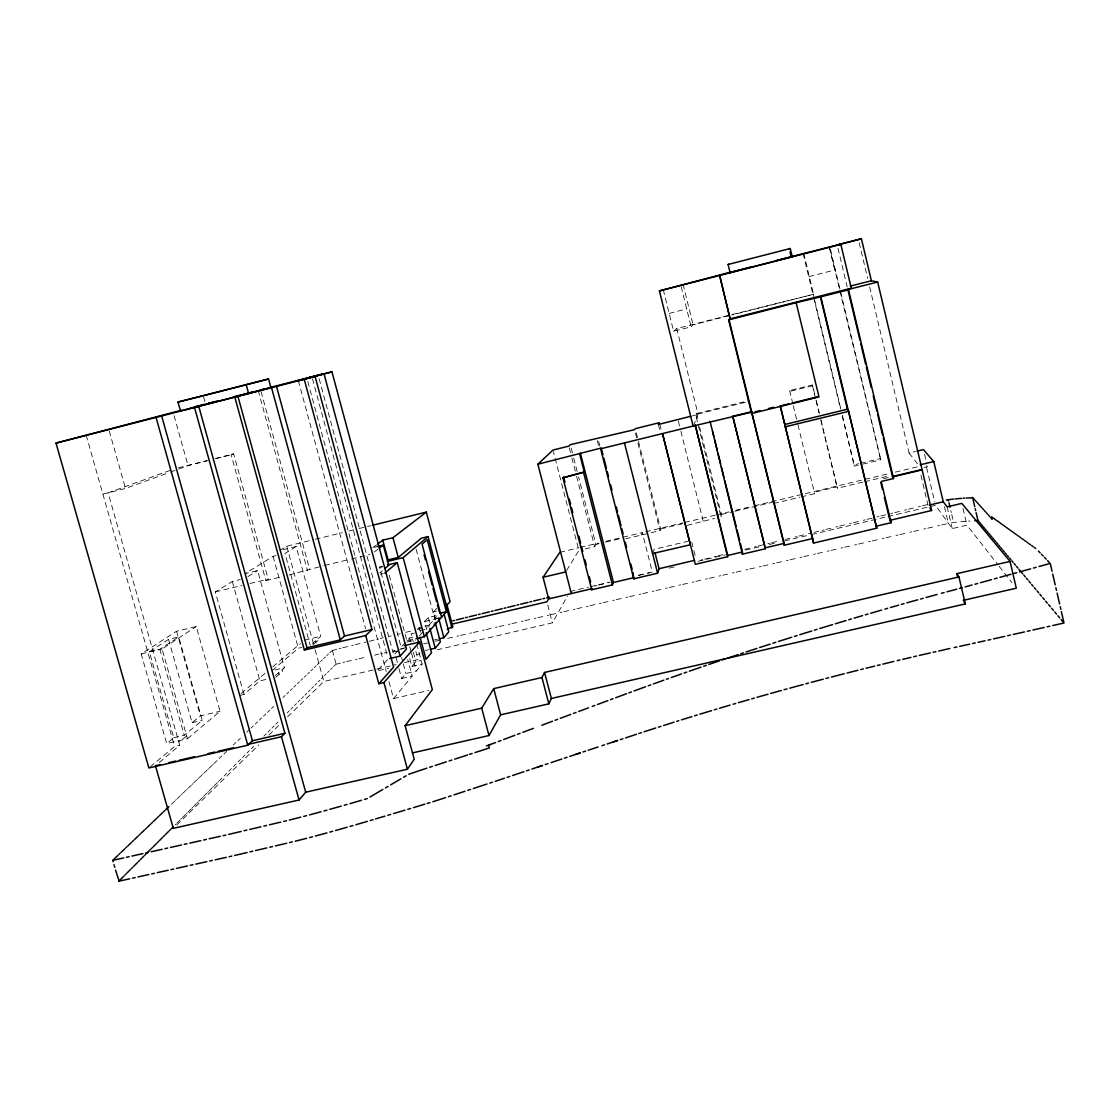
<?xml version="1.0" encoding="UTF-8"?>
<svg xmlns="http://www.w3.org/2000/svg" width="1120" height="1120" viewBox="0 0 1120 1120"><rect width="100%" height="100%" fill="white"/><g stroke="black" fill="none" stroke-linecap="round" stroke-linejoin="round"><path stroke-width="0.75" stroke-dasharray="5 3.75" d="M721.042 516.852L721.392 514.472L698.796 423.696M687.106 525.378L714.616 518.392M652.624 553.532L654.122 549.318L687.96 541.282M625.618 538.818L660.058 530.586L660.632 528.99L636.118 431.998M693.434 425.978L698.012 414.008L676.746 328.538L730.632 314.888M720.622 515.158L695.702 415.058L696.276 413.602L748.664 400.68M641.242 535.08L642.292 532.602L605.29 541.45M437.052 649.824L552.37 622.846L567.504 595.994M585.186 548.926L594.65 546.658L595.91 544.46L578.55 476.812M566.594 570.486L578.872 550.438L553.434 451.696M388.99 681.716L393.554 698.586L412.188 676.06L407.75 659.61M398.986 668.654L401.632 678.51L405.902 673.484L416.318 671.062L422.128 664.034L417.41 646.45M409.738 658.434L411.88 666.428L415.898 661.682L420.966 660.492M419.678 635.614L425.278 629.356L418.628 630.924M429.044 625.156L434.336 619.248M416.108 549.108L434.714 618.814L437.892 615.272L428.288 617.54L424.62 621.544L426.79 629.636M398.244 650.314L394.996 653.856L398.538 667.002M405.44 642.474L401.1 647.192L379.484 566.902L382.704 566.132M389.298 575.288L406.924 640.836L409.528 637.994L417.984 636.006M417.228 629.594L419.174 627.48L435.988 623.518M435.554 619.794L433.454 611.912L436.744 608.314M378.154 669.76L388.178 658.896M319.13 378.742L392.924 652.162L396.34 648.466M663.25 289.618L673.61 331.254L691.124 326.83L693.098 324.8L729.918 315.476M175.182 824.838L175.994 824.012M176.82 823.2L180.068 819.952M180.88 819.14L181.692 818.328M182.49 817.53L185.682 814.338M186.466 813.554L187.264 812.77M188.048 811.972L191.17 808.85M191.94 808.08L192.724 807.31M193.494 806.54L196.56 803.474M197.316 802.704L198.072 801.948M198.828 801.192L201.838 798.196M202.58 797.454L203.322 796.698M204.064 795.956L207.004 793.016M207.746 792.288L208.474 791.56M209.202 790.832L212.086 787.948M212.8 787.22L213.514 786.506M214.228 785.792L217.07 782.964M217.77 782.264L218.47 781.564M219.17 780.864L221.956 778.078M224.028 776.006L226.758 773.276M228.774 771.26L231.462 768.572M233.45 766.584L236.082 763.952M238.042 762.006L240.618 759.416M242.536 757.498L245.07 754.964M246.96 753.074L249.452 750.582M251.3 748.734L253.75 746.284M263.886 736.162L266.21 733.838M267.932 732.116L270.214 729.834M271.922 728.126L274.162 725.886M275.828 724.22L278.04 722.008M287.182 712.866L289.282 710.766M290.85 709.212L292.922 707.14M294.448 705.6L296.492 703.57M298.004 702.058L299.992 700.056M301.49 698.572L303.45 696.598M304.92 695.142L306.852 693.196M308.294 691.754L310.212 689.85M311.626 688.436L313.502 686.56M314.902 685.16L316.75 683.312M318.136 681.94L319.956 680.12M321.3 678.762L323.106 676.97M324.436 675.626L326.2 673.862M327.516 672.546L329.252 670.81M330.554 669.508L332.276 667.8M333.55 666.526L335.23 664.832M335.664 664.412L341.096 662.844M176.722 825.034L258.874 744.87M268.87 735.126L280.112 724.15M287.602 716.842L323.834 681.492L396.158 664.608M171.416 804.244L174.706 801.094M175.518 800.31L176.33 799.526M177.142 798.756L180.362 795.676M181.16 794.906L181.958 794.15M182.756 793.38L185.92 790.356M186.704 789.614L187.488 788.872M188.258 788.116L191.352 785.162M192.122 784.42L192.892 783.692M193.662 782.964L196.7 780.052M197.442 779.338L198.198 778.61M198.954 777.896L201.922 775.054M202.664 774.34L203.406 773.64M204.134 772.94L207.06 770.14M207.788 769.44L208.502 768.754M209.23 768.068L212.086 765.324M212.8 764.638L213.514 763.966M214.214 763.294L217.028 760.606M219.114 758.604L221.872 755.958M223.93 753.998L226.632 751.408M233.282 745.052L235.886 742.56M237.832 740.698L240.394 738.248M246.694 732.228L249.158 729.862M251.006 728.098L253.428 725.774M255.234 724.052L257.628 721.77M259.406 720.062L261.744 717.822M263.494 716.156L265.804 713.944M267.512 712.306L269.78 710.136M271.474 708.526L273.7 706.384M282.94 697.55L285.068 695.52M286.65 694.008L288.736 692.006M290.29 690.522L292.334 688.562M293.86 687.106L295.89 685.174M297.388 683.732L299.376 681.828M300.86 680.414L302.82 678.538M304.276 677.138L306.208 675.304M307.636 673.932L309.54 672.112M310.94 670.768L312.816 668.976M314.202 667.646L316.05 665.882M317.408 664.58L319.228 662.844M320.572 661.556L322.364 659.848M323.694 658.574L325.444 656.894M326.76 655.634L328.496 653.982M329.784 652.75L331.492 651.112M331.912 650.706L337.386 649.068M275.716 677.32L282.506 671.412L282.058 669.816M314.174 643.874L318.976 639.688L318.57 638.218M673.61 331.254L676.746 328.538M275.268 675.696L284.466 667.73L257.614 570.57L245.042 573.622L273.098 556.36L276.066 555.632M283.024 549.696L296.17 546.49L320.754 636.314L312.788 643.216L313.194 644.728M239.876 695.394L243.95 694.442L259.938 680.862L267.96 678.986M271.936 670.684L298.382 648.228L301.77 647.416M159.278 762.482L179.732 745.248L108.108 492.814L173.418 469.224M187.474 738.724L220.052 711.27L196.252 626.542L176.554 631.26L141.218 653.954L166.698 743.54L187.474 738.724L162.064 648.97L196.252 626.542M241.15 693.49L266.182 672.392M272.776 666.848L300.44 643.524M150.164 766.878L174.58 746.438L179.732 745.248M186.718 736.022L179.144 741.804M173.768 737.744L184.24 735.308L202.244 720.328L178.724 636.902L168.532 639.352L149.352 651.756L173.768 737.744L166.698 743.54M379.778 572.824L382.34 570.696M168.532 639.352L192.094 722.694L200.41 715.848L220.052 711.27M374.178 552.076L378.084 549.08M372.848 547.624L376.572 544.824M289.17 574.98L322.994 565.838M233.632 453.866L231.14 454.79L265.874 580.622L268.184 579.11L233.632 453.866L215.222 458.5M149.352 651.756L159.852 649.25L178.724 636.902M247.94 576.618L257.614 570.57M296.17 546.49L284.998 553.462L310.254 645.414M243.95 694.442L215.334 591.906L232.302 581.462L240.352 579.516M279.734 550.494L286.72 546.224L313.628 539.658M102.9 494.13L125.51 488.446L168.798 472.668M170.394 472.08L188.034 465.654L207.928 460.642M808.962 276.598L835.352 269.892M669.172 313.404L686.7 308.938M732.312 314.468L813.596 294.294L731.598 315.056M178.388 467.782L206.85 460.614M216.216 458.556L231.14 454.79M812.658 385.742L789.81 391.37L789.614 390.586L812.322 384.972L814.688 394.142M698.012 414.008L746.928 401.954M692.482 415.856L695.702 415.058M315.308 539.238L342.216 532.672M348.95 531.02L357.35 528.976M359.044 528.556L365.764 526.918M367.444 526.512L370.818 525.686M339.164 648.634L340.956 648.186M342.734 647.752L349.888 646.002M351.68 645.568L353.472 645.134M355.264 644.686L362.418 642.936M364.224 642.502L366.016 642.054M369.236 641.27L374.99 639.856M376.782 639.422L378.588 638.974M380.38 638.54L383.264 637.84M389.382 636.342L391.188 635.894M397.32 634.396L400.204 633.682M405.622 632.366L412.86 630.588M418.292 629.258L422.632 628.194M427.35 627.046L429.17 626.598M594.986 585.998L596.862 585.536M598.738 585.088L606.228 583.254M608.104 582.792L609.98 582.33M638.19 575.428L645.722 573.58M647.612 573.118L649.502 572.656M700.742 560.112L702.646 559.65M704.564 559.174L712.194 557.312M714.098 556.836L716.016 556.374M717.934 555.898L725.578 554.036M744.758 549.332L752.458 547.456M754.376 546.98L756.308 546.504M758.226 546.042L764.4 544.53M767.872 543.676L769.804 543.2M771.736 542.738L779.464 540.834M785.26 539.42L793.002 537.516M794.948 537.054L796.88 536.578M798.826 536.102L806.596 534.198M808.528 533.722L810.474 533.246M813.974 532.392L820.204 530.866M822.15 530.39L824.096 529.914M826.056 529.438L833.854 527.52M835.814 527.044L837.76 526.568M839.72 526.092L847.532 524.174M849.492 523.698L851.452 523.208M853.412 522.732L861.252 520.814M863.212 520.338L865.172 519.848M867.132 519.372L875 517.454M876.96 516.964L878.934 516.488M880.894 515.998L888.776 514.08M890.75 513.59L892.724 513.114M894.698 512.624L902.594 510.692M904.568 510.216L906.542 509.726M908.53 509.236L916.44 507.304M918.428 506.814L920.402 506.338M922.39 505.848L928.732 504.294M374.332 547.26L377.328 546.532M215.334 591.906L241.766 585.508M250.026 583.506L268.184 579.11M324.674 565.432L349.804 559.342M351.484 558.936L369.908 554.47M265.874 580.622L280.854 576.996M379.792 567.518L382.774 566.79M380.24 574.224L383.278 573.496M842.184 415.842L853.986 464.898L858.872 463.722M860.496 463.33L880.026 458.64L880.768 459.83L861.112 464.548M853.986 464.898L854.56 466.13L859.474 464.954M869.652 286.832L909.104 453.04L915.474 451.5M559.874 552.3L578.368 547.876M580.062 547.47L598.556 543.046M645.68 531.79L683.046 522.858M684.754 522.452L715.316 515.144M717.024 514.738L728.91 511.896M735.7 510.272L752.682 506.212M754.39 505.806L888.566 473.746M895.356 472.122L919.142 466.438M595.91 544.46L599.13 543.69M605.57 542.15L621.67 538.3M660.632 528.99L683.074 523.628M721.392 514.472L733.166 511.658M734.86 511.252L773.57 502.012M862.932 482.132L837.452 488.222L836.976 486.864L814.352 492.268L814.688 493.654L801.57 496.79M141.218 653.954L162.064 648.97M773.668 503.454L799.918 497.182M864.626 481.726L890.106 475.65M924.084 467.53L927.486 466.718L925.932 464.814L934.71 501.914M883.456 478.688L890.134 477.092M304.388 640.206L320.754 636.314M433.454 611.912L436.604 611.156M434.714 618.814L440.188 617.526M424.62 621.544L439.81 617.946M570.024 591.514L588.49 587.16M590.17 586.754L608.65 582.4M638.876 575.274L652.316 572.096L642.292 532.602M669.27 568.092L674.352 566.902M698.096 561.302L704.872 559.692M706.58 559.3L725.228 554.89M745.57 550.088L762.538 546.098M769.314 544.488L777.798 542.486M784.574 540.89L810.012 534.884M811.706 534.492L886.326 516.88M888.02 516.488L928.718 506.884M930.412 506.478L935.494 505.288L952.252 528.584L966.938 525.154L998.06 564.9M414.4 633.024L411.124 633.794L413.266 641.788M275.072 669.942L284.466 667.73M406.924 640.836L416.43 638.596M406.896 642.124L415.688 640.052M434.28 639.968L437.486 639.226M400.82 648.774L406.784 647.374M392.924 652.162L401.422 650.174M425.348 650.524L428.638 649.754M416.71 654.584L420.098 653.8M404.572 662.634L418.026 659.498L415.842 651.392M378.7 670.586L388.626 668.262M411.88 666.428L422.128 664.034M192.094 722.694L202.244 720.328M401.632 678.51L412.188 676.06M393.554 698.586L428.96 690.396M342.888 662.424L344.68 662.018M346.472 661.612L353.64 659.96M355.432 659.554L357.224 659.134M359.03 658.728L366.212 657.076M374.5 655.172L378.812 654.178M380.618 653.772L382.424 653.352M384.23 652.946L387.114 652.274M393.26 650.86L395.066 650.454M399.77 649.376L404.11 648.382M423.71 643.874L429.52 642.544M434.98 641.284L440.818 639.954M447.748 638.358L455.056 636.678M456.876 636.258L458.71 635.838M460.544 635.418L467.866 633.738M469.686 633.318L471.52 632.898M473.354 632.478L480.704 630.798M482.538 630.378L484.372 629.958M486.206 629.524L493.57 627.844M495.404 627.424L497.252 626.99M499.086 626.57L506.464 624.876M508.312 624.456L510.16 624.036M512.008 623.616L519.386 621.908M521.248 621.488L523.096 621.068M524.944 620.634L532.35 618.94M534.198 618.506L536.06 618.086M537.908 617.666L545.342 615.958M547.19 615.524L549.052 615.104M550.914 614.67L558.362 612.962M560.224 612.542L562.086 612.108M563.948 611.688L571.41 609.966M573.272 609.546L575.134 609.112M577.01 608.692L584.486 606.97M586.362 606.536L588.224 606.116M590.1 605.682L597.59 603.96M599.466 603.526L601.342 603.106M603.218 602.672L610.736 600.95M612.612 600.516L614.502 600.082M616.378 599.648L623.91 597.926M625.8 597.492L627.676 597.058M629.566 596.624L637.112 594.888M639.002 594.454L640.892 594.02M642.782 593.586L650.342 591.85M652.246 591.416L654.136 590.982M656.026 590.548L663.614 588.812M665.504 588.364L667.408 587.93M669.312 587.496L676.914 585.76M678.804 585.312L680.708 584.878M682.612 584.444L690.242 582.694M692.146 582.26L694.05 581.826M695.954 581.378L703.598 579.628M705.502 579.194L707.42 578.746M709.324 578.312L716.982 576.548M718.9 576.114L720.818 575.68M722.736 575.232L730.408 573.468M732.326 573.034L734.244 572.586M736.176 572.152L743.862 570.388M745.794 569.94L747.712 569.506M749.644 569.058L757.344 567.294M759.276 566.846L761.208 566.398M763.14 565.964L770.868 564.186M772.8 563.738L774.732 563.304M776.678 562.856L784.42 561.078M786.366 560.63L788.298 560.182M790.244 559.734L798 557.956M799.946 557.508L801.892 557.06M803.838 556.612L811.622 554.834M813.568 554.386L815.514 553.938M817.46 553.49L825.272 551.698M827.218 551.25L829.178 550.802M831.124 550.354L838.95 548.562M840.91 548.114L842.87 547.652M844.816 547.204L852.656 545.412M854.63 544.964L856.59 544.502M858.55 544.054L866.404 542.248M868.378 541.8L870.338 541.352M872.312 540.904L880.194 539.084M882.154 538.636L884.128 538.188M886.102 537.726L893.998 535.92M895.972 535.472L897.96 535.01M899.934 534.562L907.844 532.742M909.832 532.294L911.806 531.832M913.794 531.384L921.732 529.55M923.72 529.102L925.694 528.64M927.682 528.192L935.634 526.358M937.636 525.91L939.624 525.448M941.612 524.986L949.592 523.166M951.58 522.704L959.224 521.822M960.764 521.71L966.98 521.262M968.548 521.136L970.102 521.024M839.062 287.154L829.78 248.416M999.124 566.272L1012.004 582.722M909.104 453.04L918.54 465.192M109.27 430.99L125.51 488.446M159.852 649.25L184.24 735.308M86.156 435.162L174.58 746.438M176.554 631.26L200.41 715.848M232.302 581.462L259.938 680.862M174.104 415.688L188.034 465.654M273.098 556.36L298.382 648.228M203.658 397.18L204.834 401.422M278.684 672.728L279.132 674.352M261.072 391.594L309.596 569.086M258.23 390.544L307.468 570.556M315.7 640.696L316.106 642.194M286.72 546.224L314.664 648.102M315.126 649.768L323.834 681.492M332.332 650.3L336.07 663.992M312.466 378.728L387.73 657.202M307.79 381.584L386.26 671.608M298.354 380.688L365.61 628.782M409.528 637.994L410.382 641.158M413.35 652.204L415.898 661.682M409.766 646.674L411.082 651.546M411.516 653.184L416.318 671.062M401.52 657.244L402.836 662.116M403.27 663.74L405.902 673.484M428.288 617.54L430.43 625.548M419.174 627.48L421.372 635.712M547.736 605.038L552.37 622.846M571.172 448.056L573.342 456.512M573.776 458.206L578.116 475.118M569.282 447.804L571.438 456.176M571.858 457.856L576.17 474.614M576.59 476.28L594.65 546.658M598.654 441.28L599.942 446.376M597.268 440.636L598.976 447.342M635.404 433.02L637.532 441.434M637.952 443.114L660.058 530.586M691.754 542.094L695.422 556.696M659.848 424.368L661.528 431.074M658.336 424.508L660.044 431.284M696.276 413.602L698.376 422.002M678.37 421.134L680.358 429.884M680.918 431.298L703.276 521.514M683.074 284.326L693.098 324.8M681.184 286.72L691.124 326.83M789.614 390.586L792.918 404.138M793.324 405.832L797.566 423.234M797.972 424.914L814.688 493.654M816.312 400.862L819.154 412.622M820.778 419.342L837.452 488.222M812.322 384.972L815.612 398.566M816.032 400.26L819.308 413.84M820.96 420.63L836.976 486.864M803.754 253.4L813.596 294.294M813.148 294L814.366 299.068M814.772 300.748L840.756 408.744M842.38 415.492L854.56 466.116M803.11 253.47L813.288 295.75M813.694 297.444L840.546 409.08M837.998 248.332L847.196 286.888M830.592 249.984L880.754 459.83L839.846 290.528M829.22 246.82L834.778 270.032M924.532 454.272L926.744 463.61M920.92 475.244L928.06 505.372M859.194 242.732L867.65 278.348M963.004 508.41L966.938 525.154M950.838 510.636L951.3 512.568M951.748 514.5L953.582 522.242M947.128 506.856L952.252 528.584M944.426 506.702L948.29 523.082"/><path stroke-width="1.5" d="M780.262 405.972L813.526 543.088L876.736 528.206L820.778 296.814L796.138 302.666L819.014 396.942L751.646 413.504L751.716 411.656L732.76 416.304L765.268 548.772L742.392 554.162L710.066 421.246M742.392 554.162L742.518 551.964L727.72 555.45L727.594 556.71L695.338 564.326L662.508 433.58L690.326 544.796L652.624 553.532M571.326 593.558L537.866 464.212L601.258 448.028L600.642 448.784L633.78 578.83L657.608 573.216L659.036 568.722L654.934 552.552M727.594 556.71L695.198 424.9L727.72 555.45M751.702 412.146L693.434 425.978M633.78 578.83L632.982 572.53M579.656 453.95L584.276 472.01L562.954 477.834L591.766 589.778L612.388 584.92L613.466 582.484L580.356 453.166M730.17 319.06L719.642 275.436L730.17 319.06L728.644 319.914L751.646 413.504M412.482 752.892L488.992 735.546L500.64 714.84L548.842 703.836L551.362 698.474L544.558 672.448L958.944 576.954L965.314 603.918L551.362 698.474M591.766 589.778L592.354 588.602L548.674 598.906L546.896 601.804L452.088 624.134M548.842 703.836L541.954 677.502L544.558 672.448M160.538 764.554L155.442 765.716L173.32 828.338L299.068 800.016L305.704 792.19L407.414 769.23L414.218 759.304L405.132 725.69L481.712 708.162L493.71 688.618L541.954 677.502M548.674 598.906L543.06 577.29L559.874 552.3M624.484 443.044L657.608 573.216M405.132 725.69L432.334 689.612L419.58 642.054L404.278 645.638M562.954 477.834L584.276 472.01M430.276 649.376L435.204 648.214L440.398 641.942L435.204 622.482M439.082 638.848L443.884 637.728L448.798 631.778L444.178 614.404M447.258 629.076L452.858 626.878L446.782 604.198M194.544 407.54L284.914 733.264L252.42 740.754L247.772 745.206L148.876 767.956L56 443.114L304.234 379.302L371.98 629.538L365.736 635.544L378.798 683.718L383.922 682.528L419.58 642.054M416.43 638.596L424.34 636.748L447.664 610.26L428.064 536.592L421.33 538.216L398.258 557.438L388.08 559.888L382.774 540.162L392.966 537.684L426.314 512.12L450.1 601.636L446.124 606.088L451.948 627.984M378.798 683.718L393.596 667.114L315.07 376.404L304.234 379.302M389.676 658.546L400.106 656.11L406.518 648.984L331.954 371.84L306.88 378.21L323.806 373.87M248.78 744.24L281.484 736.708L284.914 733.264M115.57 870.156L119.042 880.95M120.036 879.956L123.984 876.022M124.964 875.042L125.944 874.062M126.91 873.096L130.774 869.232M131.726 868.28L132.678 867.328M133.63 866.376L137.41 862.596M138.334 861.658L139.272 860.734M140.21 859.796L143.892 856.114M144.816 855.19L145.726 854.28M146.636 853.37L150.248 849.758M151.144 848.862L152.04 847.966M152.936 847.084L156.464 843.542M157.346 842.674L158.214 841.792M159.096 840.924L162.554 837.466M163.408 836.598L164.276 835.744M165.13 834.89L168.518 831.502M169.358 830.662L170.198 829.822M171.038 828.982L173.25 826.77M113.162 861.84L113.008 860.104M114.016 859.138L118.006 855.33M118.986 854.378L119.98 853.44M120.96 852.502L124.866 848.764M125.832 847.84L126.798 846.916M127.75 846.006L131.572 842.352M132.51 841.442L133.462 840.546M134.4 839.636L138.138 836.066M139.062 835.184L139.986 834.302M140.896 833.42L144.55 829.934M145.46 829.066L146.356 828.198M147.266 827.344L150.836 823.914M151.732 823.074L152.614 822.22M153.496 821.38L156.996 818.034M157.864 817.194L158.732 816.368M159.586 815.542L163.016 812.266M163.87 811.454L164.71 810.642M165.564 809.83L168.924 806.624M537.866 464.212L553 450.03L568.848 446.124L570.304 444.668L634.55 429.66L635.278 428.652L659.428 422.688L658.336 424.508L690.858 416.248M234.836 397.166L304.36 650.048L307.006 647.752L340.312 639.884L344.526 636.034L371.98 629.538M384.79 573.132L397.236 562.632L418.796 643.034M387.282 561.456L403.158 557.634L428.064 536.592M384.902 568.554L388.752 565.362L383.292 545.09L377.328 546.532M379.386 548.086L383.292 545.09M377.804 543.886L382.774 540.162M369.908 797.048L382.858 789.432M385.448 787.92L388.038 786.394M390.614 784.882L400.946 778.806M403.536 777.294L406.112 775.782M408.688 774.256L426.818 768.166M730.086 272.622L792.204 256.704L790.23 248.514L728.098 264.474L730.086 272.622L730.912 272.188M495.586 742.546L486.444 745.948M498.274 741.538L500.948 740.53M503.636 739.522L514.92 735.294M517.44 734.342L520.114 733.348M522.774 732.34L533.414 728.364M541.814 725.228L552.538 721.21M555.03 720.286L557.662 719.306M560.308 718.326L570.822 714.392M573.454 713.426L576.072 712.446M578.704 711.466L588.448 707.84M592.228 706.44L594.832 705.474M597.45 704.508L607.866 700.644M610.456 699.678L613.06 698.712M615.65 697.76L626.598 693.7M628.824 692.888L631.414 691.922M634.004 690.97L645.624 686.728M648.228 685.79L650.832 684.852M653.436 683.928L663.81 680.19M666.4 679.252L668.472 678.524M671.09 677.6L681.534 673.932M684.138 673.022L686.742 672.112M689.36 671.188L701.022 667.17M703.64 666.26L706.272 665.364M708.89 664.468L719.362 660.884M504.462 778.246L495.236 781.312M507.164 777.336L509.866 776.426M512.568 775.516L523.95 771.694M526.498 770.84L529.186 769.944M531.874 769.034L542.598 765.45L537.978 766.99M693.224 426.524L659.414 290.906L730.002 272.3M722.316 659.89L724.962 659.008M727.594 658.126L738.136 654.612M740.754 653.73L743.386 652.862M545.272 764.554L547.946 763.658M551.068 762.622L561.89 759.01M564.396 758.17L567.056 757.288M569.716 756.406L580.328 752.864L575.764 754.39M582.974 751.982L585.62 751.114M588.266 750.232L598.094 746.97M601.902 745.71L604.534 744.842M607.166 743.974L617.666 740.488L613.144 741.986M620.298 739.634L622.916 738.766M625.534 737.898L636.566 734.258M638.806 733.516L641.424 732.662M644.028 731.808L655.746 728M445.592 797.622L432.824 801.766M448.378 796.712L451.15 795.802M453.922 794.892L464.996 791.252M467.754 790.342L470.512 789.432M473.27 788.536L487.018 784.014M489.762 783.104L492.492 782.208M746.018 651.98L756.938 648.424M759.584 647.556L770.168 644.112M490.406 744.52L488.558 745.122L489.314 747.964L474.936 752.612M429.618 767.256L432.404 766.36M435.204 765.45L446.334 761.852M449.12 760.956L451.892 760.06M454.664 759.164L467.586 754.992M469.42 754.39L472.178 753.494M658.364 727.174L660.996 726.334M663.614 725.494L674.086 722.162M772.814 643.258L775.81 642.306M778.47 641.466L791.784 637.238M794.444 636.398L797.104 635.544M799.764 634.704L811.692 631.022M814.366 630.182L817.04 629.356M819.728 628.53L832.58 624.61M676.704 721.322L678.776 720.692M681.422 719.866L691.95 716.618M694.582 715.806L697.214 714.994M699.846 714.182L711.606 710.626M427.154 803.488L429.982 802.62M413.518 807.604L424.886 804.174M835.268 623.798L846.048 620.55M848.736 619.738L851.438 618.926M714.252 709.828L716.898 709.044M719.544 708.246L730.1 705.096M375.48 818.958L384.93 816.144M387.8 815.29L390.656 814.436M393.526 813.582L404.95 810.166M407.806 809.312L410.662 808.458M370.216 820.54L373.086 819.672M789.264 248.808L790.23 248.514M364.434 799.428L367.318 798.574M854.126 618.114L862.596 615.636M865.298 614.838L868.014 614.054M870.73 613.256L881.58 610.078M355.81 824.754L367.346 821.38M350.014 803.628L361.55 800.268M733.096 704.228L735.756 703.458M738.416 702.688L749.042 699.608M751.688 698.838L754.348 698.068M884.968 609.098L887.698 608.314M890.428 607.53L898.604 605.192M901.334 604.408L904.064 603.624M350.042 826.406L352.926 825.58M344.232 805.266L347.116 804.454M335.594 830.494L347.158 827.232M329.756 809.354L341.334 806.092M756.994 697.298L768.012 694.204M770.686 693.462L781.368 690.466M329.812 832.104L332.71 831.292M323.974 810.95L326.872 810.152M906.794 602.84L917.784 599.802M920.542 599.046L923.286 598.29M926.044 597.52L937.062 594.468M965.118 586.894L972.048 584.99M974.918 584.22L977.69 583.464M980.462 582.694L991.592 579.628M994.364 578.858L997.15 578.088M999.936 577.318L1011.08 574.238M1013.88 573.468L1016.666 572.698M1019.466 571.928L1030.638 568.834M1033.438 568.064L1036.238 567.28M1039.038 566.51L1050.252 563.416L1052.072 571.312M309.498 814.884L321.076 811.748M784.028 689.724L787.052 688.898M789.74 688.17L803.166 684.53M805.854 683.802L808.528 683.074M315.364 836.038L326.928 832.902M941.374 593.306L944.146 592.55M946.904 591.808L956.788 589.148M959.56 588.392L962.332 587.65M248.584 393.442L270.872 387.52L268.548 378.98L177.996 402.038L180.474 410.9L248.584 393.442L246.148 384.524M312.004 377.048L298.354 380.688L331.954 371.84M56 443.114L181.524 410.228M190.526 408.24L200.592 405.58M811.216 682.346L823.256 679.196M825.958 678.482L828.66 677.782M831.362 677.068L844.326 673.722M303.73 816.396L306.614 815.654M309.596 837.55L312.48 836.808M203.266 395.766L268.548 378.98M194.866 406.798L204.862 404.236M208.208 403.382L218.204 400.82M233.226 396.97L239.89 395.248M243.222 394.394L253.232 391.832M260.61 389.914L265.678 388.626M269.052 387.758L323.008 373.912M207.284 403.816L213.99 402.108M234.066 396.956L244.104 394.38M247.45 393.526L260.834 390.082M264.18 389.228L270.872 387.52M732.592 271.754L752.668 266.602M776.104 260.596L861.42 238.784L871.374 280.756L877.674 282.016L922.152 469.854L892.556 476.924L883.302 438.102M861.42 238.784L837.2 244.986L840.84 244.384L851.284 288.204L730.296 318.794M659.414 290.906L840.84 244.384M850.416 286.062L871.374 280.756M847.056 673.036L857.92 670.278M860.65 669.592L863.366 668.906M289.338 820.064L300.846 817.138M295.232 841.218L306.726 838.292M859.95 340.2L847.868 289.562L877.674 282.016M728.644 319.914L796.138 302.666M820.778 296.814L848.54 289.8L893.55 478.534L881.216 481.474L891.086 522.704L875.896 526.274M177.996 402.038L201.586 396.186M600.642 448.784L694.932 425.614M755.034 411.824L760.074 410.578M768.46 408.52L773.5 407.288M781.942 405.552L788.648 403.9M791.994 403.088L817.138 396.9M372.498 525.266L426.314 512.12M784.784 424.508L847.406 409.206L848.666 411.334L876.736 528.206M785.162 426.832L848.666 411.334M452.816 620.802L454.636 620.368M456.456 619.92L463.764 618.128M465.584 617.68L467.418 617.232M469.238 616.784L476.56 614.992M478.394 614.544L480.228 614.096M482.048 613.648L489.384 611.856M491.218 611.408L493.066 610.96M494.9 610.498L502.25 608.706M504.084 608.258L505.932 607.81M507.766 607.348L515.144 605.556M516.978 605.094L518.826 604.646M520.674 604.198L528.066 602.392M529.914 601.93L531.762 601.482M533.61 601.034L541.016 599.214M542.864 598.766L544.712 598.304M546.574 597.856L549.542 597.128M946.232 500.01L953.862 499.03M866.082 668.22L874.622 666.134M877.352 665.462L880.096 664.804M882.826 664.132L893.788 661.458M387.548 564.956L397.236 562.632M917.056 451.122L923.426 449.596L933.772 461.552L943.264 501.788L947.128 506.856L961.814 503.398L1010.058 561.4L1016.302 588.21L963.172 600.362M920.234 464.8L933.772 461.552M283.654 821.422L286.496 820.75M893.48 476.294L920.206 469.91M543.06 577.29L565.726 571.914M897.204 660.646L899.962 659.988M902.706 659.344L910.966 657.384M913.724 656.726L916.482 656.068M228.676 834.414L241.206 831.432M244.034 830.76L246.862 830.088M289.548 842.576L292.39 841.89M439.67 613.284L446.404 611.702L427.238 539.728L422.072 544.124L441.56 617.204M304.36 650.048L365.736 635.544M659.036 568.722L694.54 560.35M929.74 504.98L943.264 501.788M613.466 582.484L634.27 577.57M765.268 548.772L765.24 547.848L784.098 543.396L728.91 319.368M751.674 412.65L784.266 545.23L812.644 538.538L780.206 405.636M922.152 469.854L931.588 510.51L889.896 520.338L891.086 522.704M263.816 826.112L266.644 825.44M269.472 824.782L280.812 822.094M234.626 855.484L247.142 852.53M249.97 851.858L252.798 851.186M269.738 847.238L272.566 846.566M275.394 845.908L286.72 843.234M249.648 829.444L260.932 826.812M255.57 850.542L266.84 847.924M957.656 577.01L956.872 573.678L1010.058 561.4M169.022 762.594L175.812 761.026M179.2 760.256L194.474 756.742M208.054 753.606L214.844 752.052M218.232 751.268L233.506 747.754M938.658 651.042L949.774 648.508M919.24 655.424L930.328 652.918M933.1 652.288L935.886 651.672M978.096 642.334L985.096 640.752M987.994 640.136L990.794 639.506M993.594 638.876L1004.808 636.342M1007.622 635.712L1010.422 635.082M1013.236 634.452L1024.492 631.918M1027.306 631.274L1030.12 630.644M1032.934 630L1044.218 627.466M1047.032 626.822L1049.86 626.192M1052.688 625.548L1064 623L1061.368 611.604M112.742 860.356L123.69 857.906M126.434 857.29L129.178 856.688M131.922 856.072L142.912 853.608M145.656 852.992L148.414 852.376M151.158 851.76L162.176 849.296M164.934 848.68L167.692 848.064M170.45 847.448L181.51 844.97M184.268 844.354L187.04 843.738M189.812 843.108L200.886 840.63M203.658 840.014L206.43 839.398M209.216 838.768L220.332 836.29M223.104 835.66L225.89 835.044M118.776 881.216L129.724 878.794M132.468 878.178L135.212 877.576M137.942 876.96L148.932 874.524M151.676 873.908L154.42 873.306M157.178 872.69L168.182 870.24M170.94 869.638L173.698 869.022M176.456 868.406L187.488 865.956M190.26 865.34L193.018 864.724M195.79 864.122L206.864 861.658M209.636 861.042L212.408 860.426M215.18 859.81L226.282 857.346M229.068 856.73L231.84 856.1M954.142 647.556L956.928 646.954M959.728 646.338L969.682 644.168M972.496 643.552L975.296 642.95M728.098 264.474L728.98 264.278M955.402 498.904L961.604 498.358M963.158 498.218L964.712 498.092M966.28 497.952L973.042 497.938M974.82 520.674L977.956 520.45L976.122 512.596M792.204 256.704L791.168 256.746L790.02 251.972M992.418 517.426L991.606 516.852L992.166 519.246L991.69 518.714M993.188 517.986L994.224 518.728M995.008 519.288L996.058 520.044M996.856 520.618L997.934 521.388M998.746 521.976L999.838 522.76M1000.664 523.348L1001.784 524.146M1002.624 524.748L1003.758 525.56M1004.612 526.176L1005.76 527.002M1006.642 527.632L1007.818 528.472M1008.7 529.116L1009.904 529.97M1010.814 530.628L1012.032 531.496M1012.956 532.168L1014.202 533.05M1015.14 533.736L1016.414 534.632M1017.366 535.332L1018.668 536.256M1019.634 536.956L1020.964 537.908M1021.958 538.622L1023.302 539.588M1024.324 540.316L1025.696 541.296M1026.732 542.038L1028.132 543.046M1029.182 543.802L1030.61 544.824M1031.702 545.608L1033.158 546.644M1034.264 547.442L1035.748 548.506M1038.422 551.068L1040.116 552.832M1041.404 554.162L1043.126 555.968M1044.442 557.34L1046.206 559.188M1047.536 560.574L1049.342 562.464M973.77 498.75L974.75 499.842M975.492 500.668L976.486 501.774M977.228 502.614L978.236 503.734M979.006 504.588L980.028 505.722M980.812 506.59L981.848 507.752M982.632 508.634L983.696 509.81M984.494 510.706L985.572 511.91M986.384 512.82L987.49 514.038M988.316 514.962L989.422 516.194M990.276 517.132L991.396 518.406M977.998 520.492L978.992 521.682M979.734 522.564L980.742 523.768M981.512 524.678L982.534 525.896M983.304 526.82L984.34 528.052M985.124 528.99L986.174 530.25M986.972 531.202L988.05 532.476M988.862 533.442L989.954 534.744M990.78 535.724L991.886 537.04M992.726 538.048L993.846 539.392M994.7 540.4L995.848 541.772M996.716 542.808L997.878 544.194M998.76 545.244L999.95 546.658M1000.846 547.722L1002.05 549.164M1002.96 550.256L1004.192 551.712M1005.116 552.818L1006.376 554.316M1007.314 555.436L1008.588 556.948M1009.554 558.096L1010.842 559.65M1011.822 560.812L1013.138 562.38M1014.146 563.57L1015.49 565.18M1016.498 566.384L1017.87 568.022M1018.906 569.254L1020.292 570.906M1021.356 572.166L1022.77 573.86M1023.848 575.134L1025.29 576.87M1026.382 578.172L1027.866 579.922M1028.972 581.252L1030.484 583.044M1031.618 584.402L1033.158 586.236M1034.306 587.622L1035.874 589.484M1037.064 590.884L1038.66 592.788M1039.864 594.23L1041.488 596.162M1042.72 597.632L1044.386 599.62M1045.632 601.118L1047.326 603.134M1048.614 604.66L1050.35 606.718M1051.652 608.286L1053.416 610.386M1054.76 611.982L1056.566 614.138M1057.924 615.762L1059.772 617.96M1061.172 619.626L1063.048 621.866M929.824 507.948L931.588 510.51M956.872 573.678L958.944 576.954M892.556 476.924L893.55 478.534M963.886 601.538L965.314 603.918M113.974 864.612L114.772 867.384M161.658 415.968L252.42 740.754M156.072 417.452L247.772 745.206M198.786 406.42L305.704 792.19M281.484 736.708L299.068 800.016M237.93 396.354L307.006 647.752M276.514 386.4L344.526 636.034M271.544 387.73L340.312 639.884M383.922 682.528L407.414 769.23M420.098 637.196L426.034 659.316L431.522 652.68L426.16 632.688M392.966 537.684L398.258 557.438M324.058 373.954L400.106 656.11M424.06 554.736L425.39 559.762M428.512 571.466L432.082 584.85M432.978 588.196L436.548 601.58M437.43 604.926L439.222 611.618M438.746 618.478L443.884 637.728M429.912 628.446L435.204 648.214M403.158 557.634L424.34 636.748M493.71 688.618L500.64 714.84M481.712 708.162L488.992 735.546M563.64 477.05L564.956 482.118M569.296 499.03L570.612 504.098M571.48 507.472L572.782 512.54M578.872 536.214L580.608 542.962M581.49 546.35L582.792 551.418M584.962 559.874L586.264 564.942M589.316 576.772L590.618 581.84M583.66 472.78L612.388 584.92M601.692 449.708L602.98 454.762M603.834 458.122L606.41 468.216M607.264 471.59L608.552 476.63M610.694 485.044L611.982 490.084M616.266 506.912L617.554 511.966M618.408 515.326L620.984 525.42M621.838 528.78L623.126 533.834M625.268 542.248L626.556 547.288M630.84 564.116L632.128 569.156M732.76 416.304L765.24 547.848M712.586 431.424L713.86 436.52M714.7 439.908L717.22 450.1M718.074 453.502L720.594 463.68M721.434 467.082L723.968 477.26M724.808 480.662L736.19 526.498M737.03 529.886L739.564 540.078M740.404 543.48L742.084 550.27M820.344 296.548L847.406 409.206M860.748 343.574L865.578 363.832M866.39 367.206L871.22 387.464M873.236 395.906L876.862 411.096M877.66 414.47L882.49 434.728M880.894 482.748L882.462 489.286M884.422 497.462L889.504 518.714M948.22 499.52L948.556 500.948M949.018 502.88L950.04 507.248M972.566 497.406L972.902 498.848M973.182 500.024L974.736 506.702M975.198 508.676L975.66 510.636M1052.702 574.042L1055.222 584.948M1055.852 587.664L1056.482 590.394M1057.112 593.11L1059.618 603.988M1060.248 606.718L1060.864 609.434M812.644 538.538L813.526 543.088M784.098 543.396L784.266 545.23"/></g></svg>
